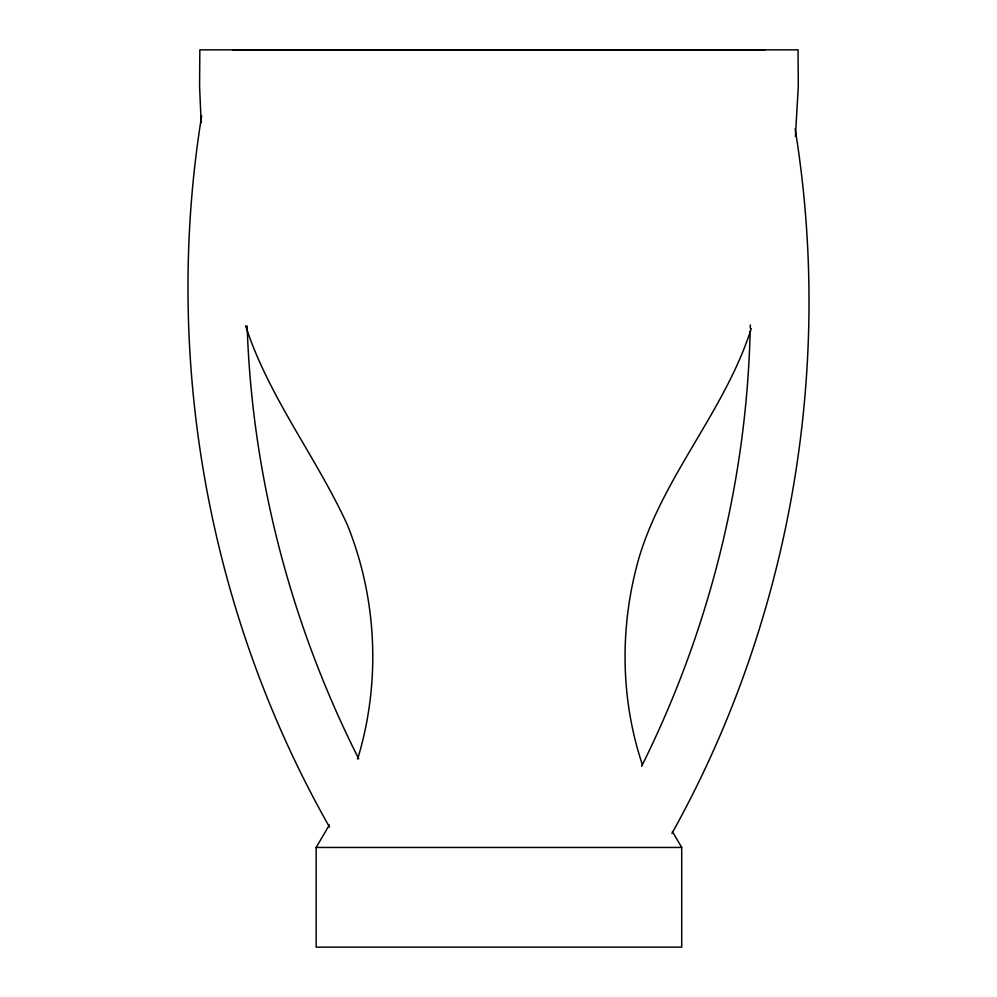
<?xml version="1.0" encoding="UTF-8"?>
<svg xmlns="http://www.w3.org/2000/svg" width="997" height="997" viewBox="0 0 997 997"><rect width="100%" height="100%" fill="white"/><g stroke="black" fill="none" stroke-linecap="round" stroke-linejoin="round"><path stroke-width="1.5" d="M750.155 331.141C746.529 481.8 708.842 631.475 641.594 766.294M750.255 328.063L750.355 324.997M795.407 136.464L798.298 86.365L798.036 49.85L199.836 49.85L199.574 86.365L201.17 122.843M201.668 115.839C162.461 358.259 208.223 613.516 329.508 827.074M357.499 758.941L358.521 756.05C380.829 680.54 376.841 597.888 347.367 524.883C316.348 457.037 268.841 397.404 245.586 325.72M751.24 328.574C725.293 410.241 664.214 474.809 639.351 556.662C619.673 624.259 619.972 697.85 642.392 764.711M671.916 833.455C790.247 621.168 834.153 368.578 795.108 128.738M672.414 831.598L681.711 847.45L681.711 947.15L316.149 947.15L316.149 847.45L329.322 824.993M233.061 50.087L764.799 50.087M316.149 847.45L681.711 847.45M358.721 758.829C291.049 624.807 251.979 476.117 247.144 325.957"/></g></svg>
